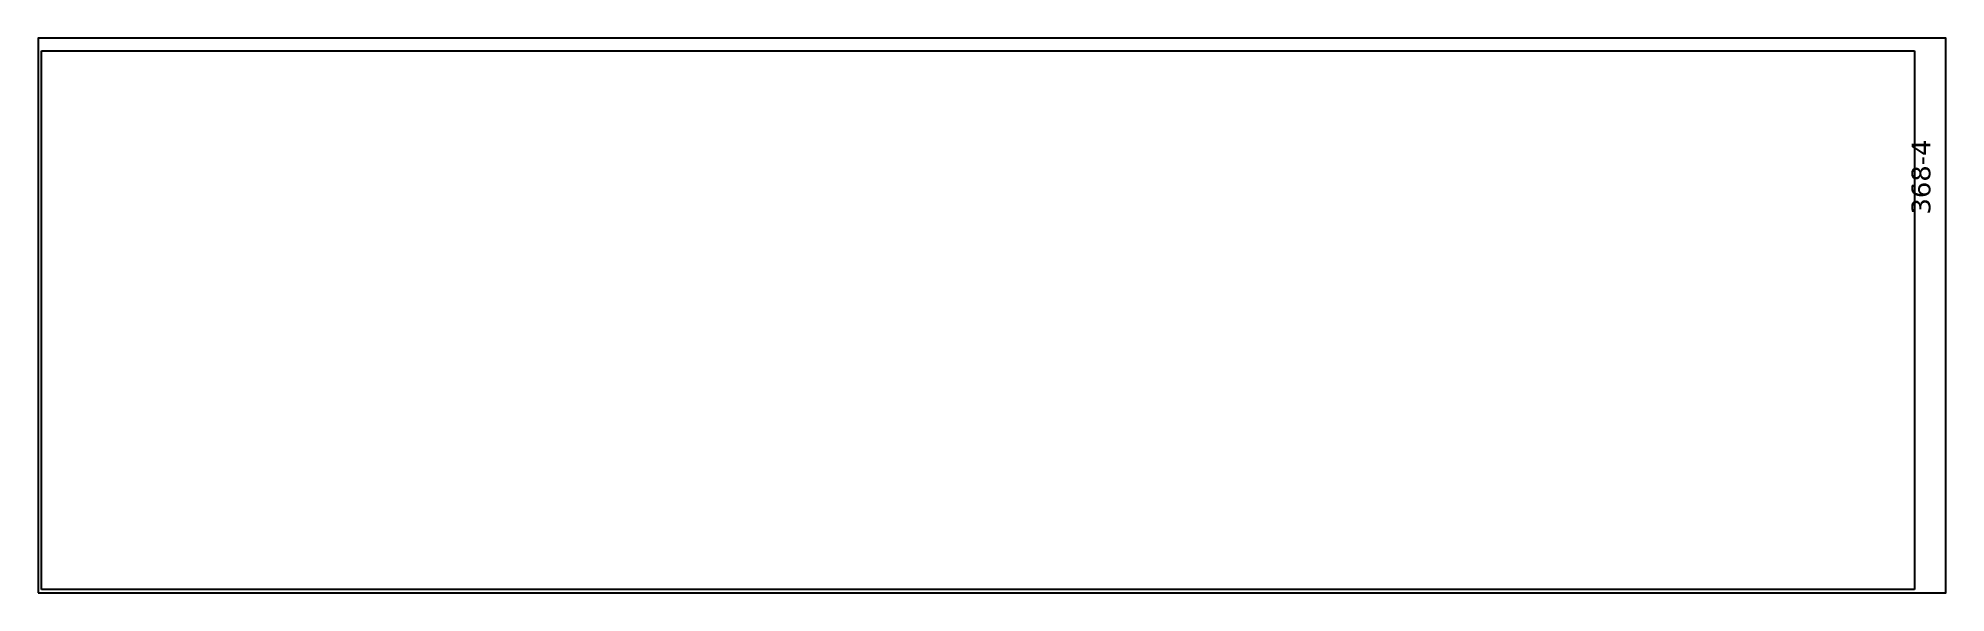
# Model space of a CAD drawing. Header units: millimetres. Extents: x -29 to 986, y -205 to 90.
import ezdxf

# ---------------------------------------------------------------- set-up
doc = ezdxf.new("R2010")
doc.units = ezdxf.units.MM
doc.header["$MEASUREMENT"] = 0
doc.layers.get('0').update_dxf_attribs({"linetype": 'CONTINUOUS'})
picture_1 = doc.add_image_def('image1.tif', size_in_pixel=(2256, 7846))

msp = doc.modelspace()

# ---------------------------------------------------------------- linework, layer by layer
msp.add_lwpolyline([(-29, -205.4), (986, -205.4), (986, 89.6), (-29, 89.6)], close=True)

# ---------------------------------------------------------------- texts
at = {"insert": (967.7, -4.2), "char_height": 10, "width": 47.994, "attachment_point": 1, "rotation": 90}
msp.add_mtext('\\fVerdana|b0|i0|c0|p34;368-4', dxfattribs=at)

# ---------------------------------------------------------------- pictures from other files: only their frames are drawn
image = msp.add_image(picture_1, insert=(969.2, -203.6), size_in_units=(286.5, 996.4), rotation=90)
image.dxf.flags = 15

doc.saveas('drawing.dxf')
